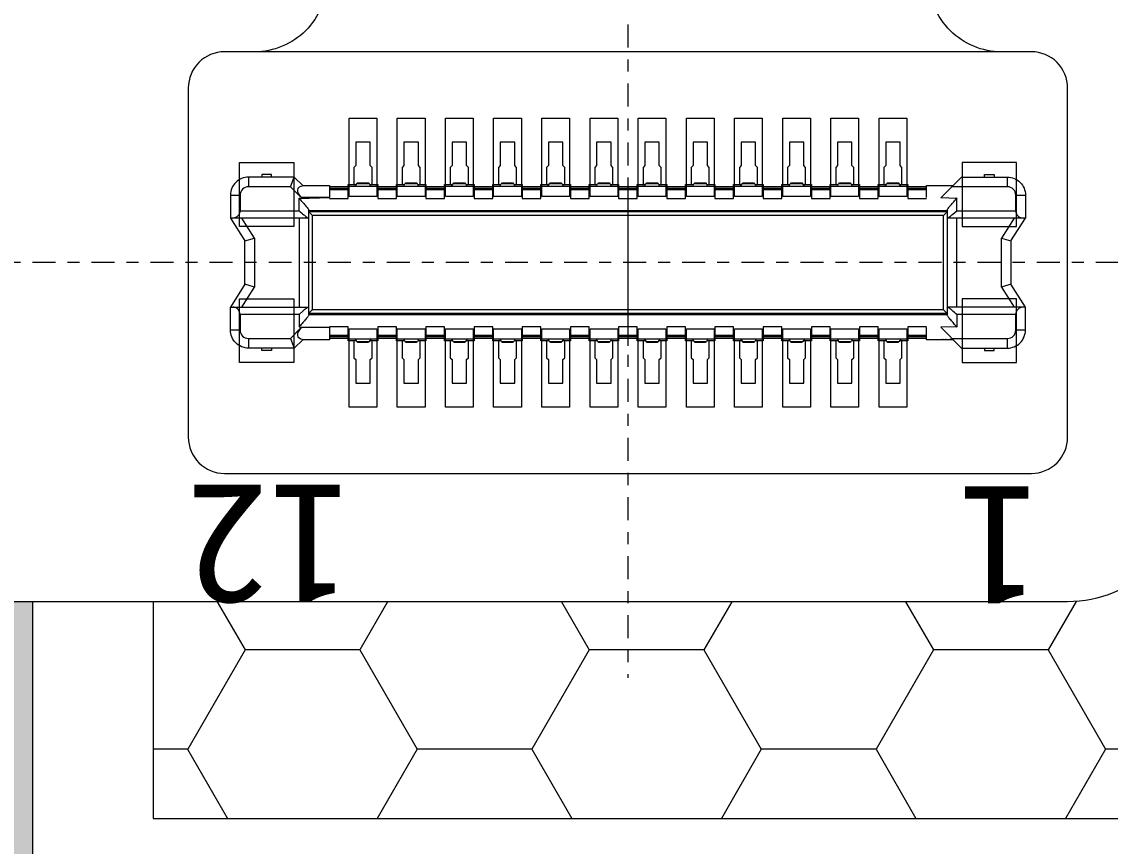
# Model space of a CAD drawing. Header units: millimetres. Extents: x 2674 to 3449, y -296 to 185.
# Drawn here: x 3380.47 to 3389.51, y -153.41 to -146.56 of the extents above; entities that cross this region are included whole.
import ezdxf

# ---------------------------------------------------------------- set-up
doc = ezdxf.new("R2010")
doc.units = ezdxf.units.MM
doc.linetypes.add('CENTER2', pattern=[28.575, 19.05, -3.175, 3.175, -3.175])
doc.layers.get('0').update_dxf_attribs({"lineweight": 5})
doc.layers.get('Defpoints').update_dxf_attribs({"lineweight": 5})
for name, color, linetype, lineweight in [('DIM', 3, 'Continuous', 5), ('EMI', 5, 'Continuous', 5), ('FPC', 50, 'Continuous', 5), ('MFPC', 2, 'Continuous', 5)]:
    doc.layers.add(name, color=color, linetype=linetype, lineweight=lineweight)
doc.styles.add('RD', font='ROMAND.shx', dxfattribs={"width": 0.8})
doc.styles.get("Standard").update_dxf_attribs({"font": 'txt', "bigfont": 'gbcbig.shx'})
doc.styles.add('汉字', font='SimSun.ttf')
doc.dimstyles.new('DIM', dxfattribs={"dimtxt": 0.8, "dimasz": 0.8, "dimexe": 0, "dimexo": 0.5, "dimgap": 0.11, "dimtad": 0, "dimzin": 1, "dimdsep": 46, "dimtxsty": 'RD', "dimcen": 0, "dimclrd": 256, "dimclre": 256, "dimclrt": 256, "dimadec": 0, "dimazin": 0, "dimtm": 1e-09, "dimtfac": 1, "dimtofl": 0, "dimtmove": 0, "dimatfit": 3, "dimfxl": 1, "dimlwe": -1, "dimarcsym": 0})

# ---------------------------------------------------------------- blocks, each defined once
blk = doc.blocks.new('*D269')
at = {"layer": 'Defpoints', "color": 0, "lineweight": 5, "transparency": 16777216}
for p in [(3371.029, -126.5832), (3383.4062, -126.5832), (3378.9805, -148.563)]:
    blk.add_point(p, dxfattribs=at)
at = {"layer": 'DIM', "transparency": 16777216}
for p, q in [((3382.9062, -126.5832), (3371.029, -126.5832)), ((3378.4805, -148.563), (3371.029, -148.563))]:
    blk.add_line(p, q, dxfattribs=at)
at = {"layer": 'DIM', "lineweight": -2, "transparency": 16777216}
for p, q in [((3371.029, -127.3832), (3371.029, -132.8631)), ((3371.029, -147.763), (3371.029, -142.2831))]:
    blk.add_line(p, q, dxfattribs=at)
at = {"layer": 'DIM', "lineweight": 5, "transparency": 16777216}
for points in [[(3370.8957, -127.3832), (3371.1624, -127.3832), (3371.029, -126.5832)], [(3370.8957, -147.763), (3371.1624, -147.763), (3371.029, -148.563)]]:
    blk.add_solid(points, dxfattribs=at)
at = {"layer": 'DIM', "lineweight": 5, "transparency": 16777216, "insert": (3371.029, -137.5731), "char_height": 1.5, "attachment_point": 5, "rotation": 90, "style": 'RD'}
blk.add_mtext('\\A1;21.98±0.5', dxfattribs=at)
blk = doc.blocks.new('R178MQK-041-MFPC-V01-A')
at = {"layer": 'EMI', "lineweight": 5}
h = blk.add_hatch(dxfattribs=at)
h.set_pattern_fill('HONEY', color=5, scale=0.3)
edge = h.paths.add_edge_path()
edge.add_line((2681.9451, -179.3756), (2681.9451, -177.5772))
edge.add_line((2681.9451, -177.5772), (2662.3731, -177.5772))
edge.add_line((2662.3731, -177.5772), (2662.3731, -189.7039))
edge.add_arc((2661.6539, -190.3987), 1, 0, 44.00606, ccw=False)
edge.add_line((2662.6539, -190.3987), (2662.6539, -198.8987))
edge.add_arc((2667.6539, -198.8987), 5, 180, 270)
edge.add_line((2667.6539, -203.8987), (2675.5038, -203.8987))
edge.add_arc((2675.5038, -198.8987), 5, 270, 360)
edge.add_line((2680.5038, -198.8987), (2680.5038, -184.5413))
edge.add_arc((2681.1038, -184.5413), 0.6, 175.87001, 180, ccw=False)
edge.add_line((2680.5053, -184.4981), (2675.5022, -184.4981))
edge.add_arc((2674.9038, -184.5413), 0.6, 0, 4.12999, ccw=False)
edge.add_line((2675.5038, -184.5413), (2675.5038, -195.8987))
edge.add_arc((2672.5038, -195.8987), 3, -90, 0, ccw=False)
edge.add_line((2672.5038, -198.8987), (2670.6539, -198.8987))
edge.add_arc((2670.6539, -195.8987), 3, 180, 270, ccw=False)
edge.add_line((2667.6539, -195.8987), (2667.6539, -190.3987))
edge.add_arc((2668.6539, -190.3987), 1, 90, 180, ccw=False)
edge.add_line((2668.6539, -189.3987), (2672.3539, -189.3987))
edge.add_arc((2672.3539, -188.3987), 1, 270, 360)
edge.add_line((2673.3539, -188.3987), (2673.3539, -180.3756))
edge.add_arc((2674.3539, -180.3756), 1, 90, 180, ccw=False)
edge.add_line((2674.3539, -179.3756), (2681.9451, -179.3756))
at = {"layer": 'MFPC', "lineweight": 5}
h = blk.add_hatch(color=2, dxfattribs=at)
edge = h.paths.add_edge_path()
edge.add_line((2682.9451, -179.3756), (2684.6539, -179.3756))
edge.add_arc((2684.6539, -178.3756), 1, 270, 360)
edge.add_line((2685.6539, -178.3756), (2685.6539, -172.8849))
edge.add_arc((2684.8539, -172.8849), 0.8, 0, 90)
edge.add_line((2684.8539, -172.0849), (2682.9451, -172.0849))
edge.add_line((2682.9451, -172.0849), (2682.9451, -179.3756))
h.paths.add_polyline_path([(2683.1951, -175.149), (2685.1174, -175.149), (2685.1174, -176.2233), (2683.1951, -176.2233)], flags=24)
at = {"color": 2, "linetype": 'Continuous', "lineweight": 5}
for points in [[(2675.9188, -180.9913), (2675.9188, -181.6413), (2675.6888, -181.6413), (2675.6888, -180.9913)], [(2676.3188, -180.9913), (2676.3188, -181.6413), (2676.0888, -181.6413), (2676.0888, -180.9913)], [(2676.7188, -180.9913), (2676.7188, -181.6413), (2676.4888, -181.6413), (2676.4888, -180.9913)], [(2677.1188, -180.9913), (2677.1188, -181.6413), (2676.8888, -181.6413), (2676.8888, -180.9913)], [(2677.5188, -180.9913), (2677.5188, -181.6413), (2677.2888, -181.6413), (2677.2888, -180.9913)], [(2677.9188, -180.9913), (2677.9188, -181.6413), (2677.6888, -181.6413), (2677.6888, -180.9913)], [(2678.3188, -180.9913), (2678.3188, -181.6413), (2678.0888, -181.6413), (2678.0888, -180.9913)], [(2678.7188, -180.9913), (2678.7188, -181.6413), (2678.4888, -181.6413), (2678.4888, -180.9913)], [(2679.1188, -180.9913), (2679.1188, -181.6413), (2678.8888, -181.6413), (2678.8888, -180.9913)], [(2679.5188, -180.9913), (2679.5188, -181.6413), (2679.2888, -181.6413), (2679.2888, -180.9913)], [(2679.9188, -180.9913), (2679.9188, -181.6413), (2679.6888, -181.6413), (2679.6888, -180.9913)], [(2680.3188, -180.9913), (2680.3188, -181.6413), (2680.0888, -181.6413), (2680.0888, -180.9913)], [(2675.6888, -183.3913), (2675.6888, -182.7413), (2675.9188, -182.7413), (2675.9188, -183.3913)], [(2676.0888, -183.3913), (2676.0888, -182.7413), (2676.3188, -182.7413), (2676.3188, -183.3913)], [(2676.4888, -183.3913), (2676.4888, -182.7413), (2676.7188, -182.7413), (2676.7188, -183.3913)], [(2676.8888, -183.3913), (2676.8888, -182.7413), (2677.1188, -182.7413), (2677.1188, -183.3913)], [(2677.2888, -183.3913), (2677.2888, -182.7413), (2677.5188, -182.7413), (2677.5188, -183.3913)], [(2677.6888, -183.3913), (2677.6888, -182.7413), (2677.9188, -182.7413), (2677.9188, -183.3913)], [(2678.0888, -183.3913), (2678.0888, -182.7413), (2678.3188, -182.7413), (2678.3188, -183.3913)], [(2678.4888, -183.3913), (2678.4888, -182.7413), (2678.7188, -182.7413), (2678.7188, -183.3913)], [(2678.8888, -183.3913), (2678.8888, -182.7413), (2679.1188, -182.7413), (2679.1188, -183.3913)], [(2679.2888, -183.3913), (2679.2888, -182.7413), (2679.5188, -182.7413), (2679.5188, -183.3913)], [(2679.6888, -183.3913), (2679.6888, -182.7413), (2679.9188, -182.7413), (2679.9188, -183.3913)], [(2680.0888, -183.3913), (2680.0888, -182.7413), (2680.3188, -182.7413), (2680.3188, -183.3913)]]:
    blk.add_lwpolyline(points, close=True, dxfattribs=at)
at = {"color": 2, "lineweight": 5}
for points in [[(2675.2288, -181.3613), (2674.7788, -181.3613), (2674.7788, -181.8913), (2675.2288, -181.8913)], [(2680.7788, -181.3613), (2681.2288, -181.3613), (2681.2288, -181.8913), (2680.7788, -181.8913)], [(2675.2288, -182.4913), (2674.7788, -182.4913), (2674.7788, -183.0213), (2675.2288, -183.0213)], [(2680.7788, -182.4913), (2681.2288, -182.4913), (2681.2288, -183.0213), (2680.7788, -183.0213)]]:
    blk.add_lwpolyline(points, close=True, dxfattribs=at)
at = {"layer": 'EMI', "color": 5, "lineweight": 5}
blk.add_lwpolyline([(2681.9451, -179.3756), (2681.9451, -177.5772), (2662.3731, -177.5772), (2662.3731, -189.7039, -0.194408), (2662.6539, -190.3987), (2662.6539, -198.8987, 0.414214), (2667.6539, -203.8987), (2675.5038, -203.8987, 0.414214), (2680.5038, -198.8987), (2680.5038, -184.5413, -0.018022), (2680.5053, -184.4981), (2675.5022, -184.4981, -0.018022), (2675.5038, -184.5413), (2675.5038, -195.8987, -0.414214), (2672.5038, -198.8987), (2670.6539, -198.8987, -0.414214), (2667.6539, -195.8987), (2667.6539, -190.3987, -0.414214), (2668.6539, -189.3987), (2672.3539, -189.3987, 0.414214), (2673.3539, -188.3987), (2673.3539, -180.3756, -0.414214), (2674.3539, -179.3756)], format="xyb", close=True, dxfattribs=at)
at = {"layer": 'FPC', "color": 1, "linetype": 'CENTER2', "lineweight": 5, "ltscale": 0.01}
for points in [[(2678.0038, -185.6401), (2678.0038, -178.7426)], [(2671.4765, -182.1913), (2684.5311, -182.1913)]]:
    blk.add_lwpolyline(points, dxfattribs=at)
at = {"layer": 'FPC', "color": 4, "lineweight": 5}
blk.add_lwpolyline([(2681.3538, -180.4413), (2674.6538, -180.4413, 0.414214), (2674.3538, -180.7413), (2674.3538, -183.6413, 0.414214), (2674.6538, -183.9413), (2681.3538, -183.9413, 0.414214), (2681.6538, -183.6413), (2681.6538, -180.7413, 0.414214)], format="xyb", close=True, dxfattribs=at)
at = {"layer": 'FPC', "color": 7, "linetype": 'Continuous', "lineweight": 5}
for points in [[(2675.8788, -181.5426), (2675.8788, -181.4007), (2675.8638, -181.3857), (2675.8638, -181.1913), (2675.7438, -181.1913), (2675.7438, -181.3857), (2675.7288, -181.4007), (2675.7288, -181.5426)], [(2676.2788, -181.5426), (2676.2788, -181.4007), (2676.2638, -181.3857), (2676.2638, -181.1913), (2676.1438, -181.1913), (2676.1438, -181.3857), (2676.1288, -181.4007), (2676.1288, -181.5426)], [(2676.6788, -181.5426), (2676.6788, -181.4007), (2676.6638, -181.3857), (2676.6638, -181.1913), (2676.5438, -181.1913), (2676.5438, -181.3857), (2676.5288, -181.4007), (2676.5288, -181.5426)], [(2677.0788, -181.5426), (2677.0788, -181.4007), (2677.0638, -181.3857), (2677.0638, -181.1913), (2676.9438, -181.1913), (2676.9438, -181.3857), (2676.9288, -181.4007), (2676.9288, -181.5426)], [(2677.4788, -181.5426), (2677.4788, -181.4007), (2677.4638, -181.3857), (2677.4638, -181.1913), (2677.3438, -181.1913), (2677.3438, -181.3857), (2677.3288, -181.4007), (2677.3288, -181.5426)], [(2677.8788, -181.5426), (2677.8788, -181.4007), (2677.8638, -181.3857), (2677.8638, -181.1913), (2677.7438, -181.1913), (2677.7438, -181.3857), (2677.7288, -181.4007), (2677.7288, -181.5426)], [(2678.2788, -181.5426), (2678.2788, -181.4007), (2678.2638, -181.3857), (2678.2638, -181.1913), (2678.1438, -181.1913), (2678.1438, -181.3857), (2678.1288, -181.4007), (2678.1288, -181.5426)], [(2678.6788, -181.5426), (2678.6788, -181.4007), (2678.6638, -181.3857), (2678.6638, -181.1913), (2678.5438, -181.1913), (2678.5438, -181.3857), (2678.5288, -181.4007), (2678.5288, -181.5426)], [(2679.0788, -181.5426), (2679.0788, -181.4007), (2679.0638, -181.3857), (2679.0638, -181.1913), (2678.9438, -181.1913), (2678.9438, -181.3857), (2678.9288, -181.4007), (2678.9288, -181.5426)], [(2679.4788, -181.5426), (2679.4788, -181.4007), (2679.4638, -181.3857), (2679.4638, -181.1913), (2679.3438, -181.1913), (2679.3438, -181.3857), (2679.3288, -181.4007), (2679.3288, -181.5426)], [(2679.8788, -181.5426), (2679.8788, -181.4007), (2679.8638, -181.3857), (2679.8638, -181.1913), (2679.7438, -181.1913), (2679.7438, -181.3857), (2679.7288, -181.4007), (2679.7288, -181.5426)], [(2680.2788, -181.5426), (2680.2788, -181.4007), (2680.2638, -181.3857), (2680.2638, -181.1913), (2680.1438, -181.1913), (2680.1438, -181.3857), (2680.1288, -181.4007), (2680.1288, -181.5426)], [(2675.3038, -181.5513), (2675.5263, -181.5513), (2675.5263, -181.6513)], [(2675.5263, -181.6583), (2675.6813, -181.6583), (2675.6813, -181.5426), (2675.7454, -181.5426)], [(2675.7393, -181.5585), (2675.7393, -181.5592), (2675.7517, -181.5361)], [(2675.8682, -181.5585), (2675.8682, -181.5592), (2675.8566, -181.5377), (2675.8391, -181.5372), (2675.8042, -181.537), (2675.7867, -181.537), (2675.7693, -181.5367), (2675.7518, -181.5362)], [(2675.848, -181.532), (2675.7595, -181.532)], [(2675.8621, -181.5426), (2675.9263, -181.5426), (2675.9263, -181.6583), (2676.0813, -181.6583), (2676.0813, -181.5426), (2676.1454, -181.5426)], [(2676.1393, -181.5585), (2676.1393, -181.5592), (2676.1517, -181.5361)], [(2676.2682, -181.5585), (2676.2682, -181.5592), (2676.2566, -181.5377), (2676.2391, -181.5372), (2676.2042, -181.537), (2676.1867, -181.537), (2676.1693, -181.5367), (2676.1518, -181.5362)], [(2676.248, -181.532), (2676.1595, -181.532)], [(2676.2621, -181.5426), (2676.3263, -181.5426), (2676.3263, -181.6583), (2676.4813, -181.6583), (2676.4813, -181.5426), (2676.5454, -181.5426)], [(2676.5393, -181.5585), (2676.5393, -181.5592), (2676.5517, -181.5361)], [(2676.6682, -181.5585), (2676.6682, -181.5592), (2676.6566, -181.5377), (2676.6391, -181.5372), (2676.6042, -181.537), (2676.5867, -181.537), (2676.5693, -181.5367), (2676.5518, -181.5362)], [(2676.648, -181.532), (2676.5595, -181.532)], [(2676.6621, -181.5426), (2676.7263, -181.5426), (2676.7263, -181.6583), (2676.8813, -181.6583), (2676.8813, -181.5426), (2676.9454, -181.5426)], [(2676.9393, -181.5585), (2676.9393, -181.5592), (2676.9517, -181.5361)], [(2677.0682, -181.5585), (2677.0682, -181.5592), (2677.0566, -181.5377), (2677.0391, -181.5372), (2677.0042, -181.537), (2676.9867, -181.537), (2676.9693, -181.5367), (2676.9518, -181.5362)], [(2677.048, -181.532), (2676.9595, -181.532)], [(2677.0621, -181.5426), (2677.1263, -181.5426), (2677.1263, -181.6583), (2677.2813, -181.6583), (2677.2813, -181.5426), (2677.3454, -181.5426)], [(2677.3393, -181.5585), (2677.3393, -181.5592), (2677.3517, -181.5361)], [(2677.4682, -181.5585), (2677.4682, -181.5592), (2677.4566, -181.5377), (2677.4391, -181.5372), (2677.4042, -181.537), (2677.3867, -181.537), (2677.3693, -181.5367), (2677.3518, -181.5362)], [(2677.448, -181.532), (2677.3595, -181.532)], [(2677.4621, -181.5426), (2677.5263, -181.5426), (2677.5263, -181.6583), (2677.6813, -181.6583), (2677.6813, -181.5426), (2677.7454, -181.5426)], [(2677.7393, -181.5585), (2677.7393, -181.5592), (2677.7517, -181.5361)], [(2677.8682, -181.5585), (2677.8682, -181.5592), (2677.8566, -181.5377), (2677.8391, -181.5372), (2677.8042, -181.537), (2677.7867, -181.537), (2677.7693, -181.5367), (2677.7518, -181.5362)], [(2677.848, -181.532), (2677.7595, -181.532)], [(2677.8621, -181.5426), (2677.9263, -181.5426), (2677.9263, -181.6583), (2678.0813, -181.6583), (2678.0813, -181.5426), (2678.1454, -181.5426)], [(2678.1393, -181.5585), (2678.1393, -181.5592), (2678.1517, -181.5361)], [(2678.2682, -181.5585), (2678.2682, -181.5592), (2678.2566, -181.5377), (2678.2391, -181.5372), (2678.2042, -181.537), (2678.1867, -181.537), (2678.1693, -181.5367), (2678.1518, -181.5362)], [(2678.248, -181.532), (2678.1595, -181.532)], [(2678.2621, -181.5426), (2678.3263, -181.5426), (2678.3263, -181.6583), (2678.4813, -181.6583), (2678.4813, -181.5426), (2678.5454, -181.5426)], [(2678.5393, -181.5585), (2678.5393, -181.5592), (2678.5517, -181.5361)], [(2678.6682, -181.5585), (2678.6682, -181.5592), (2678.6566, -181.5377), (2678.6391, -181.5372), (2678.6042, -181.537), (2678.5867, -181.537), (2678.5693, -181.5367), (2678.5518, -181.5362)], [(2678.648, -181.532), (2678.5595, -181.532)], [(2678.6621, -181.5426), (2678.7263, -181.5426), (2678.7263, -181.6583), (2678.8813, -181.6583), (2678.8813, -181.5426), (2678.9454, -181.5426)], [(2678.9393, -181.5585), (2678.9393, -181.5592), (2678.9517, -181.5361)], [(2679.0682, -181.5585), (2679.0682, -181.5592), (2679.0566, -181.5377), (2679.0391, -181.5372), (2679.0042, -181.537), (2678.9867, -181.537), (2678.9693, -181.5367), (2678.9518, -181.5362)], [(2679.048, -181.532), (2678.9595, -181.532)], [(2679.0621, -181.5426), (2679.1263, -181.5426), (2679.1263, -181.6583), (2679.2813, -181.6583), (2679.2813, -181.5426), (2679.3454, -181.5426)], [(2679.3393, -181.5585), (2679.3393, -181.5592), (2679.3517, -181.5361)], [(2679.4682, -181.5585), (2679.4682, -181.5592), (2679.4566, -181.5377), (2679.4391, -181.5372), (2679.4042, -181.537), (2679.3867, -181.537), (2679.3693, -181.5367), (2679.3518, -181.5362)], [(2679.448, -181.532), (2679.3595, -181.532)], [(2679.4621, -181.5426), (2679.5263, -181.5426), (2679.5263, -181.6583), (2679.6813, -181.6583), (2679.6813, -181.5426), (2679.7454, -181.5426)], [(2679.7393, -181.5585), (2679.7393, -181.5592), (2679.7517, -181.5361)], [(2679.8682, -181.5585), (2679.8682, -181.5592), (2679.8566, -181.5377), (2679.8391, -181.5372), (2679.8042, -181.537), (2679.7867, -181.537), (2679.7693, -181.5367), (2679.7518, -181.5362)], [(2679.848, -181.532), (2679.7595, -181.532)], [(2679.8621, -181.5426), (2679.9263, -181.5426), (2679.9263, -181.6583), (2680.0813, -181.6583), (2680.0813, -181.5426), (2680.1454, -181.5426)], [(2680.1393, -181.5585), (2680.1393, -181.5592), (2680.1517, -181.5361)], [(2680.2682, -181.5585), (2680.2682, -181.5592), (2680.2566, -181.5377), (2680.2391, -181.5372), (2680.2042, -181.537), (2680.1867, -181.537), (2680.1693, -181.5367), (2680.1518, -181.5362)], [(2680.248, -181.532), (2680.1595, -181.532)], [(2680.2621, -181.5426), (2680.3263, -181.5426), (2680.3263, -181.6583), (2680.4813, -181.6583)], [(2680.4813, -181.6513), (2680.4813, -181.5513), (2680.7038, -181.5513)], [(2680.7738, -181.4813), (2680.7017, -181.5533)], [(2674.7038, -181.6313), (2674.7838, -181.6313)], [(2675.3138, -181.5613), (2674.8538, -181.5613)], [(2675.6813, -181.5626), (2675.5263, -181.5626)], [(2675.5263, -181.5736), (2675.6813, -181.5736)], [(2675.5263, -181.5778), (2675.6813, -181.5778)], [(2675.6813, -181.5884), (2675.5263, -181.5884)], [(2675.9263, -181.5585), (2675.6813, -181.5585)], [(2676.0813, -181.5626), (2675.9263, -181.5626)], [(2675.9263, -181.5736), (2676.0813, -181.5736)], [(2675.9263, -181.5778), (2676.0813, -181.5778)], [(2676.0813, -181.5884), (2675.9263, -181.5884)], [(2676.3263, -181.5585), (2676.0813, -181.5585)], [(2676.4813, -181.5626), (2676.3263, -181.5626)], [(2676.3263, -181.5736), (2676.4813, -181.5736)], [(2676.3263, -181.5778), (2676.4813, -181.5778)], [(2676.4813, -181.5884), (2676.3263, -181.5884)], [(2676.7263, -181.5585), (2676.4813, -181.5585)], [(2676.8813, -181.5626), (2676.7263, -181.5626)], [(2676.7263, -181.5736), (2676.8813, -181.5736)], [(2676.7263, -181.5778), (2676.8813, -181.5778)], [(2676.8813, -181.5884), (2676.7263, -181.5884)], [(2677.1263, -181.5585), (2676.8813, -181.5585)], [(2677.2813, -181.5626), (2677.1263, -181.5626)], [(2677.1263, -181.5736), (2677.2813, -181.5736)], [(2677.1263, -181.5778), (2677.2813, -181.5778)], [(2677.2813, -181.5884), (2677.1263, -181.5884)], [(2677.5263, -181.5585), (2677.2813, -181.5585)], [(2677.6813, -181.5626), (2677.5263, -181.5626)], [(2677.5263, -181.5736), (2677.6813, -181.5736)], [(2677.5263, -181.5778), (2677.6813, -181.5778)], [(2677.6813, -181.5884), (2677.5263, -181.5884)], [(2677.9263, -181.5585), (2677.6813, -181.5585)], [(2678.0813, -181.5626), (2677.9263, -181.5626)], [(2677.9263, -181.5736), (2678.0813, -181.5736)], [(2677.9263, -181.5778), (2678.0813, -181.5778)], [(2678.0813, -181.5884), (2677.9263, -181.5884)], [(2678.3263, -181.5585), (2678.0813, -181.5585)], [(2678.3188, -181.6413), (2678.0888, -181.6413)], [(2678.4813, -181.5626), (2678.3263, -181.5626)], [(2678.3263, -181.5736), (2678.4813, -181.5736)], [(2678.3263, -181.5778), (2678.4813, -181.5778)], [(2678.4813, -181.5884), (2678.3263, -181.5884)], [(2678.7263, -181.5585), (2678.4813, -181.5585)], [(2678.8813, -181.5626), (2678.7263, -181.5626)], [(2678.7263, -181.5736), (2678.8813, -181.5736)], [(2678.7263, -181.5778), (2678.8813, -181.5778)], [(2678.8813, -181.5884), (2678.7263, -181.5884)], [(2679.1263, -181.5585), (2678.8813, -181.5585)], [(2679.2813, -181.5626), (2679.1263, -181.5626)], [(2679.1263, -181.5736), (2679.2813, -181.5736)], [(2679.1263, -181.5778), (2679.2813, -181.5778)], [(2679.2813, -181.5884), (2679.1263, -181.5884)], [(2679.5263, -181.5585), (2679.2813, -181.5585)], [(2679.5188, -181.6413), (2679.2888, -181.6413)], [(2679.6813, -181.5626), (2679.5263, -181.5626)], [(2679.5263, -181.5736), (2679.6813, -181.5736)], [(2679.5263, -181.5778), (2679.6813, -181.5778)], [(2679.6813, -181.5884), (2679.5263, -181.5884)], [(2679.9263, -181.5585), (2679.6813, -181.5585)], [(2679.9188, -181.6413), (2679.6888, -181.6413)], [(2680.0813, -181.5626), (2679.9263, -181.5626)], [(2679.9263, -181.5736), (2680.0813, -181.5736)], [(2679.9263, -181.5778), (2680.0813, -181.5778)], [(2680.0813, -181.5884), (2679.9263, -181.5884)], [(2680.3263, -181.5585), (2680.0813, -181.5585)], [(2680.4813, -181.5626), (2680.3263, -181.5626)], [(2680.3263, -181.5736), (2680.4813, -181.5736)], [(2680.3263, -181.5778), (2680.4813, -181.5778)], [(2680.4813, -181.5884), (2680.3263, -181.5884)], [(2681.1538, -181.5613), (2680.8069, -181.5613)], [(2681.2238, -181.6313), (2681.3038, -181.6313)], [(2674.7038, -181.8213), (2674.8238, -182.0113)], [(2674.9038, -181.9882), (2674.7984, -181.8213)], [(2675.2738, -181.8213), (2675.2738, -182.5613)], [(2675.3538, -182.6263), (2675.3538, -181.7563)], [(2675.3538, -181.7583), (2680.6538, -181.7583)], [(2680.6538, -181.7703), (2675.3538, -181.7703)], [(2675.3775, -181.7941), (2675.3838, -181.8003), (2675.3838, -182.5824), (2680.6238, -182.5824), (2680.6287, -182.5873)], [(2675.3838, -181.8003), (2680.6238, -181.8003)], [(2680.6278, -181.7962), (2680.6238, -181.8003), (2680.6238, -182.5824)], [(2680.6538, -181.7563), (2680.6538, -182.6263)], [(2680.7338, -182.5613), (2680.7338, -181.8213)], [(2681.2091, -181.8213), (2681.1038, -181.9882)], [(2681.1838, -182.0113), (2681.1838, -182.3713)], [(2674.8238, -182.3713), (2674.7038, -182.5613)], [(2674.7984, -182.5613), (2674.9038, -182.3945)], [(2681.1038, -182.3945), (2681.2091, -182.5613)], [(2675.3538, -182.6124), (2680.6538, -182.6124)], [(2680.6538, -182.6244), (2675.3538, -182.6244)], [(2675.3785, -182.5877), (2675.3838, -182.5824)], [(2680.6563, -182.5613), (2681.3038, -182.5613)], [(2675.7454, -182.84), (2675.6813, -182.84), (2675.6813, -182.7243), (2675.5263, -182.7243)], [(2676.1454, -182.84), (2676.0813, -182.84), (2676.0813, -182.7243), (2675.9263, -182.7243), (2675.9263, -182.84), (2675.8621, -182.84)], [(2676.5454, -182.84), (2676.4813, -182.84), (2676.4813, -182.7243), (2676.3263, -182.7243), (2676.3263, -182.84), (2676.2621, -182.84)], [(2676.9454, -182.84), (2676.8813, -182.84), (2676.8813, -182.7243), (2676.7263, -182.7243), (2676.7263, -182.84), (2676.6621, -182.84)], [(2677.3454, -182.84), (2677.2813, -182.84), (2677.2813, -182.7243), (2677.1263, -182.7243), (2677.1263, -182.84), (2677.0621, -182.84)], [(2677.7454, -182.84), (2677.6813, -182.84), (2677.6813, -182.7243), (2677.5263, -182.7243), (2677.5263, -182.84), (2677.4621, -182.84)], [(2678.1454, -182.84), (2678.0813, -182.84), (2678.0813, -182.7243), (2677.9263, -182.7243), (2677.9263, -182.84), (2677.8621, -182.84)], [(2678.5454, -182.84), (2678.4813, -182.84), (2678.4813, -182.7243), (2678.3263, -182.7243), (2678.3263, -182.84), (2678.2621, -182.84)], [(2678.9454, -182.84), (2678.8813, -182.84), (2678.8813, -182.7243), (2678.7263, -182.7243), (2678.7263, -182.84), (2678.6621, -182.84)], [(2679.3454, -182.84), (2679.2813, -182.84), (2679.2813, -182.7243), (2679.1263, -182.7243), (2679.1263, -182.84), (2679.0621, -182.84)], [(2679.7454, -182.84), (2679.6813, -182.84), (2679.6813, -182.7243), (2679.5263, -182.7243), (2679.5263, -182.84), (2679.4621, -182.84)], [(2680.1454, -182.84), (2680.0813, -182.84), (2680.0813, -182.7243), (2679.9263, -182.7243), (2679.9263, -182.84), (2679.8621, -182.84)], [(2680.4813, -182.7243), (2680.3263, -182.7243), (2680.3263, -182.84), (2680.2621, -182.84)], [(2674.7838, -182.7513), (2674.7038, -182.7513)], [(2675.5263, -182.7313), (2675.5263, -182.8313), (2675.3038, -182.8313)], [(2675.5263, -182.7942), (2675.6813, -182.7942)], [(2675.6813, -182.8049), (2675.5263, -182.8049)], [(2675.6813, -182.8091), (2675.5263, -182.8091)], [(2675.9263, -182.7942), (2676.0813, -182.7942)], [(2676.0813, -182.8049), (2675.9263, -182.8049)], [(2676.0813, -182.8091), (2675.9263, -182.8091)], [(2676.3263, -182.7942), (2676.4813, -182.7942)], [(2676.4813, -182.8049), (2676.3263, -182.8049)], [(2676.4813, -182.8091), (2676.3263, -182.8091)], [(2676.7263, -182.7942), (2676.8813, -182.7942)], [(2676.8813, -182.8049), (2676.7263, -182.8049)], [(2676.8813, -182.8091), (2676.7263, -182.8091)], [(2677.1263, -182.7942), (2677.2813, -182.7942)], [(2677.2813, -182.8049), (2677.1263, -182.8049)], [(2677.2813, -182.8091), (2677.1263, -182.8091)], [(2677.5263, -182.7942), (2677.6813, -182.7942)], [(2677.6813, -182.8049), (2677.5263, -182.8049)], [(2677.6813, -182.8091), (2677.5263, -182.8091)], [(2677.9263, -182.7942), (2678.0813, -182.7942)], [(2678.0813, -182.8049), (2677.9263, -182.8049)], [(2678.0813, -182.8091), (2677.9263, -182.8091)], [(2678.3263, -182.7942), (2678.4813, -182.7942)], [(2678.4813, -182.8049), (2678.3263, -182.8049)], [(2678.4813, -182.8091), (2678.3263, -182.8091)], [(2678.7263, -182.7942), (2678.8813, -182.7942)], [(2678.8813, -182.8049), (2678.7263, -182.8049)], [(2678.8813, -182.8091), (2678.7263, -182.8091)], [(2679.1263, -182.7942), (2679.2813, -182.7942)], [(2679.2813, -182.8049), (2679.1263, -182.8049)], [(2679.2813, -182.8091), (2679.1263, -182.8091)], [(2679.5263, -182.7942), (2679.6813, -182.7942)], [(2679.6813, -182.8049), (2679.5263, -182.8049)], [(2679.6813, -182.8091), (2679.5263, -182.8091)], [(2679.9263, -182.7942), (2680.0813, -182.7942)], [(2680.0813, -182.8049), (2679.9263, -182.8049)], [(2680.0813, -182.8091), (2679.9263, -182.8091)], [(2680.3263, -182.7942), (2680.4813, -182.7942)], [(2680.4813, -182.8049), (2680.3263, -182.8049)], [(2680.4813, -182.8091), (2680.3263, -182.8091)], [(2680.7038, -182.8313), (2680.4813, -182.8313), (2680.4813, -182.7313)], [(2681.3038, -182.7513), (2681.2238, -182.7513)], [(2674.8538, -182.8213), (2675.3138, -182.8213)], [(2675.5263, -182.8201), (2675.6813, -182.8201)], [(2675.6813, -182.8242), (2675.9263, -182.8242)], [(2675.7288, -182.84), (2675.7288, -182.982), (2675.7438, -182.997), (2675.7438, -183.1913), (2675.8638, -183.1913), (2675.8638, -182.9969), (2675.8788, -182.982), (2675.8788, -182.84)], [(2675.7393, -182.8242), (2675.7393, -182.8235), (2675.7509, -182.8449), (2675.7684, -182.8454), (2675.8033, -182.8457), (2675.8208, -182.8457), (2675.8382, -182.846), (2675.8557, -182.8464)], [(2675.7595, -182.8506), (2675.848, -182.8506)], [(2675.8682, -182.8242), (2675.8682, -182.8235), (2675.8558, -182.8465)], [(2675.9263, -182.8201), (2676.0813, -182.8201)], [(2676.0813, -182.8242), (2676.3263, -182.8242)], [(2676.1288, -182.84), (2676.1288, -182.982), (2676.1438, -182.997), (2676.1438, -183.1913), (2676.2638, -183.1913), (2676.2638, -182.9969), (2676.2788, -182.982), (2676.2788, -182.84)], [(2676.1393, -182.8242), (2676.1393, -182.8235), (2676.1509, -182.8449), (2676.1684, -182.8454), (2676.2033, -182.8457), (2676.2208, -182.8457), (2676.2382, -182.846), (2676.2557, -182.8464)], [(2676.1595, -182.8506), (2676.248, -182.8506)], [(2676.2682, -182.8242), (2676.2682, -182.8235), (2676.2558, -182.8465)], [(2676.3263, -182.8201), (2676.4813, -182.8201)], [(2676.4813, -182.8242), (2676.7263, -182.8242)], [(2676.5288, -182.84), (2676.5288, -182.982), (2676.5438, -182.997), (2676.5438, -183.1913), (2676.6638, -183.1913), (2676.6638, -182.9969), (2676.6788, -182.982), (2676.6788, -182.84)], [(2676.5393, -182.8242), (2676.5393, -182.8235), (2676.5509, -182.8449), (2676.5684, -182.8454), (2676.6033, -182.8457), (2676.6208, -182.8457), (2676.6382, -182.846), (2676.6557, -182.8464)], [(2676.5595, -182.8506), (2676.648, -182.8506)], [(2676.6682, -182.8242), (2676.6682, -182.8235), (2676.6558, -182.8465)], [(2676.7263, -182.8201), (2676.8813, -182.8201)], [(2676.8813, -182.8242), (2677.1263, -182.8242)], [(2676.9288, -182.84), (2676.9288, -182.982), (2676.9438, -182.997), (2676.9438, -183.1913), (2677.0638, -183.1913), (2677.0638, -182.9969), (2677.0788, -182.982), (2677.0788, -182.84)], [(2676.9393, -182.8242), (2676.9393, -182.8235), (2676.9509, -182.8449), (2676.9684, -182.8454), (2677.0033, -182.8457), (2677.0208, -182.8457), (2677.0382, -182.846), (2677.0557, -182.8464)], [(2676.9595, -182.8506), (2677.048, -182.8506)], [(2677.0682, -182.8242), (2677.0682, -182.8235), (2677.0558, -182.8465)], [(2677.1263, -182.8201), (2677.2813, -182.8201)], [(2677.2813, -182.8242), (2677.5263, -182.8242)], [(2677.3288, -182.84), (2677.3288, -182.982), (2677.3438, -182.997), (2677.3438, -183.1913), (2677.4638, -183.1913), (2677.4638, -182.9969), (2677.4788, -182.982), (2677.4788, -182.84)], [(2677.3393, -182.8242), (2677.3393, -182.8235), (2677.3509, -182.8449), (2677.3684, -182.8454), (2677.4033, -182.8457), (2677.4208, -182.8457), (2677.4382, -182.846), (2677.4557, -182.8464)], [(2677.3595, -182.8506), (2677.448, -182.8506)], [(2677.4682, -182.8242), (2677.4682, -182.8235), (2677.4558, -182.8465)], [(2677.5263, -182.8201), (2677.6813, -182.8201)], [(2677.6813, -182.8242), (2677.9263, -182.8242)], [(2677.7288, -182.84), (2677.7288, -182.982), (2677.7438, -182.997), (2677.7438, -183.1913), (2677.8638, -183.1913), (2677.8638, -182.9969), (2677.8788, -182.982), (2677.8788, -182.84)], [(2677.7393, -182.8242), (2677.7393, -182.8235), (2677.7509, -182.8449), (2677.7684, -182.8454), (2677.8033, -182.8457), (2677.8208, -182.8457), (2677.8382, -182.846), (2677.8557, -182.8464)], [(2677.7595, -182.8506), (2677.848, -182.8506)], [(2677.8682, -182.8242), (2677.8682, -182.8235), (2677.8558, -182.8465)], [(2677.9263, -182.8201), (2678.0813, -182.8201)], [(2678.0813, -182.8242), (2678.3263, -182.8242)], [(2678.1288, -182.84), (2678.1288, -182.982), (2678.1438, -182.997), (2678.1438, -183.1913), (2678.2638, -183.1913), (2678.2638, -182.9969), (2678.2788, -182.982), (2678.2788, -182.84)], [(2678.1393, -182.8242), (2678.1393, -182.8235), (2678.1509, -182.8449), (2678.1684, -182.8454), (2678.2033, -182.8457), (2678.2208, -182.8457), (2678.2382, -182.846), (2678.2557, -182.8464)], [(2678.1595, -182.8506), (2678.248, -182.8506)], [(2678.2682, -182.8242), (2678.2682, -182.8235), (2678.2558, -182.8465)], [(2678.3263, -182.8201), (2678.4813, -182.8201)], [(2678.4813, -182.8242), (2678.7263, -182.8242)], [(2678.5288, -182.84), (2678.5288, -182.982), (2678.5438, -182.997), (2678.5438, -183.1913), (2678.6638, -183.1913), (2678.6638, -182.9969), (2678.6788, -182.982), (2678.6788, -182.84)], [(2678.5393, -182.8242), (2678.5393, -182.8235), (2678.5509, -182.8449), (2678.5684, -182.8454), (2678.6033, -182.8457), (2678.6208, -182.8457), (2678.6382, -182.846), (2678.6557, -182.8464)], [(2678.5595, -182.8506), (2678.648, -182.8506)], [(2678.6682, -182.8242), (2678.6682, -182.8235), (2678.6558, -182.8465)], [(2678.7263, -182.8201), (2678.8813, -182.8201)], [(2678.8813, -182.8242), (2679.1263, -182.8242)], [(2678.9288, -182.84), (2678.9288, -182.982), (2678.9438, -182.997), (2678.9438, -183.1913), (2679.0638, -183.1913), (2679.0638, -182.9969), (2679.0788, -182.982), (2679.0788, -182.84)], [(2678.9393, -182.8242), (2678.9393, -182.8235), (2678.9509, -182.8449), (2678.9684, -182.8454), (2679.0033, -182.8457), (2679.0208, -182.8457), (2679.0382, -182.846), (2679.0557, -182.8464)], [(2678.9595, -182.8506), (2679.048, -182.8506)], [(2679.0682, -182.8242), (2679.0682, -182.8235), (2679.0558, -182.8465)], [(2679.1263, -182.8201), (2679.2813, -182.8201)], [(2679.2813, -182.8242), (2679.5263, -182.8242)], [(2679.3288, -182.84), (2679.3288, -182.982), (2679.3438, -182.997), (2679.3438, -183.1913), (2679.4638, -183.1913), (2679.4638, -182.9969), (2679.4788, -182.982), (2679.4788, -182.84)], [(2679.3393, -182.8242), (2679.3393, -182.8235), (2679.3509, -182.8449), (2679.3684, -182.8454), (2679.4033, -182.8457), (2679.4208, -182.8457), (2679.4382, -182.846), (2679.4557, -182.8464)], [(2679.3595, -182.8506), (2679.448, -182.8506)], [(2679.4682, -182.8242), (2679.4682, -182.8235), (2679.4558, -182.8465)], [(2679.5263, -182.8201), (2679.6813, -182.8201)], [(2679.6813, -182.8242), (2679.9263, -182.8242)], [(2679.7288, -182.84), (2679.7288, -182.982), (2679.7438, -182.997), (2679.7438, -183.1913), (2679.8638, -183.1913), (2679.8638, -182.9969), (2679.8788, -182.982), (2679.8788, -182.84)], [(2679.7393, -182.8242), (2679.7393, -182.8235), (2679.7509, -182.8449), (2679.7684, -182.8454), (2679.8033, -182.8457), (2679.8208, -182.8457), (2679.8382, -182.846), (2679.8557, -182.8464)], [(2679.7595, -182.8506), (2679.848, -182.8506)], [(2679.8682, -182.8242), (2679.8682, -182.8235), (2679.8558, -182.8465)], [(2679.9263, -182.8201), (2680.0813, -182.8201)], [(2680.0813, -182.8242), (2680.3263, -182.8242)], [(2680.1288, -182.84), (2680.1288, -182.982), (2680.1438, -182.997), (2680.1438, -183.1913), (2680.2638, -183.1913), (2680.2638, -182.9969), (2680.2788, -182.982), (2680.2788, -182.84)], [(2680.1393, -182.8242), (2680.1393, -182.8235), (2680.1509, -182.8449), (2680.1684, -182.8454), (2680.2033, -182.8457), (2680.2208, -182.8457), (2680.2382, -182.846), (2680.2557, -182.8464)], [(2680.1595, -182.8506), (2680.248, -182.8506)], [(2680.2682, -182.8242), (2680.2682, -182.8235), (2680.2558, -182.8465)], [(2680.3263, -182.8201), (2680.4813, -182.8201)], [(2680.7017, -182.8293), (2680.7738, -182.9013)], [(2680.8069, -182.8213), (2681.1538, -182.8213)]]:
    blk.add_lwpolyline(points, dxfattribs=at)
at = {"layer": 'FPC', "lineweight": 5}
for points in [[(2675.0438, -181.4813), (2675.0438, -181.4613), (2674.9638, -181.4613), (2674.9638, -181.4813)], [(2680.9638, -181.4813), (2680.9638, -181.4613), (2681.0438, -181.4613), (2681.0438, -181.4813)], [(2675.0438, -182.9013), (2675.0438, -182.9213), (2674.9638, -182.9213), (2674.9638, -182.9013)], [(2680.9638, -182.9013), (2680.9638, -182.9213), (2681.0438, -182.9213), (2681.0438, -182.9013)]]:
    blk.add_lwpolyline(points, dxfattribs=at)
at = {"layer": 'FPC', "color": 7, "linetype": 'Continuous', "lineweight": 5}
for points in [[(2674.8538, -181.4813, 0.414214), (2674.7038, -181.6313), (2674.7038, -181.8213), (2675.3512, -181.8213)], [(2680.7005, -181.7899), (2680.7338, -181.7613), (2680.7338, -181.6583), (2680.4813, -181.6513), (2680.7169, -181.6513), (2680.8069, -181.5613), (2680.7738, -181.4813), (2681.1538, -181.4813, -0.414214), (2681.3038, -181.6313), (2681.3038, -181.8213), (2680.6538, -181.8213)], [(2680.7338, -181.7613), (2681.2238, -181.7613), (2681.2238, -181.6313, 0.414214), (2681.1538, -181.5613), (2681.1538, -181.4813)], [(2681.1538, -182.9013, 0.414214), (2681.3038, -182.7513), (2681.3038, -182.5613), (2681.1838, -182.3713), (2681.1038, -182.3945), (2681.1038, -181.9882), (2681.1838, -182.0113), (2681.3038, -181.8213)], [(2675.307, -182.5928), (2675.2738, -182.6213), (2675.2738, -182.7243), (2675.4072, -182.7279), (2675.2338, -182.9013), (2674.8538, -182.9013, -0.414214), (2674.7038, -182.7513), (2674.7038, -182.5613), (2675.3538, -182.5613)], [(2675.2738, -182.6213), (2674.7838, -182.6213), (2674.7838, -182.7513, 0.414214), (2674.8538, -182.8213), (2674.8538, -182.9013)]]:
    blk.add_lwpolyline(points, format="xyb", dxfattribs=at)
for points in [[(2675.4072, -181.6547), (2675.2338, -181.4813), (2674.8538, -181.4813), (2674.8538, -181.5613, 0.414214), (2674.7838, -181.6313), (2674.7838, -181.7613), (2675.2738, -181.7613), (2675.2738, -181.6583)], [(2680.4813, -182.7313), (2680.7169, -182.7313), (2680.8069, -182.8213), (2680.7738, -182.9013), (2681.1538, -182.9013), (2681.1538, -182.8213, 0.414214), (2681.2238, -182.7513), (2681.2238, -182.6213), (2680.7338, -182.6213), (2680.7338, -182.7243)]]:
    blk.add_lwpolyline(points, format="xyb", close=True, dxfattribs=at)
at = {"layer": 'FPC', "color": 1, "linetype": 'CENTER2', "lineweight": 5}
blk.add_lwpolyline([(2678.0038, -182.8811), (2678.0038, -181.5016)], dxfattribs=at)
at = {"layer": 'FPC', "linetype": 'Continuous', "lineweight": 5}
for points in [[(2675.9188, -181.6413), (2675.6888, -181.6413)], [(2676.3188, -181.6413), (2676.0888, -181.6413)], [(2676.7188, -181.6413), (2676.4888, -181.6413)], [(2677.1188, -181.6413), (2676.8888, -181.6413)], [(2677.5188, -181.6413), (2677.2888, -181.6413)], [(2677.9188, -181.6413), (2677.6888, -181.6413)], [(2678.7188, -181.6413), (2678.4888, -181.6413)], [(2679.1188, -181.6413), (2678.8888, -181.6413)], [(2680.3188, -181.6413), (2680.0888, -181.6413)], [(2675.6888, -182.7413), (2675.9188, -182.7413)], [(2676.0888, -182.7413), (2676.3188, -182.7413)], [(2676.4888, -182.7413), (2676.7188, -182.7413)], [(2676.8888, -182.7413), (2677.1188, -182.7413)], [(2677.2888, -182.7413), (2677.5188, -182.7413)], [(2677.6888, -182.7413), (2677.9188, -182.7413)], [(2678.0888, -182.7413), (2678.3188, -182.7413)], [(2678.4888, -182.7413), (2678.7188, -182.7413)], [(2678.8888, -182.7413), (2679.1188, -182.7413)], [(2679.2888, -182.7413), (2679.5188, -182.7413)], [(2679.6888, -182.7413), (2679.9188, -182.7413)], [(2680.0888, -182.7413), (2680.3188, -182.7413)]]:
    blk.add_lwpolyline(points, dxfattribs=at)
at = {"layer": 'FPC', "color": 7, "linetype": 'Continuous', "lineweight": 5}
blk.add_lwpolyline([(2674.8238, -182.3713), (2674.8238, -182.0113), (2674.9038, -181.9882), (2674.9038, -182.3945)], close=True, dxfattribs=at)
for centre, major_axis, ratio, start_param, end_param in [((2680.5755, -181.6513), (0.1707, 0.0707), 0.414214, -0.785398, 0.58404), ((2674.7238, -181.7613), (0, 0.06), 1, -3.141593, -1.864664), ((2674.7238, -181.7613), (0.06, 0), 1, -0.293868, 0), ((2681.2838, -182.6213), (0.06, 0), 1, 2.847725, 3.141593), ((2681.2838, -182.6213), (0, 0.06), 1, 0, 1.276928), ((2680.5755, -182.7313), (0.1707, -0.0707), 0.414214, -0.58404, 0.785398)]:
    blk.add_ellipse(centre, major_axis=major_axis, ratio=ratio, start_param=start_param, end_param=end_param, dxfattribs=at)
for points, knots in [([(2675.7595, -181.532), (2675.7574, -181.5322), (2675.7544, -181.5334), (2675.7523, -181.5356), (2675.7518, -181.5362)], [0, 0, 0, 0, 0.726651, 1, 1, 1, 1]), ([(2675.8567, -181.5378), (2675.8562, -181.5369), (2675.8542, -181.534), (2675.8506, -181.5322), (2675.848, -181.532)], [0, 0, 0, 0, 0.281988, 1, 1, 1, 1]), ([(2676.1595, -181.532), (2676.1574, -181.5322), (2676.1544, -181.5334), (2676.1523, -181.5356), (2676.1518, -181.5362)], [0, 0, 0, 0, 0.726651, 1, 1, 1, 1]), ([(2676.2567, -181.5378), (2676.2562, -181.5369), (2676.2542, -181.534), (2676.2506, -181.5322), (2676.248, -181.532)], [0, 0, 0, 0, 0.281988, 1, 1, 1, 1]), ([(2676.5595, -181.532), (2676.5574, -181.5322), (2676.5544, -181.5334), (2676.5523, -181.5356), (2676.5518, -181.5362)], [0, 0, 0, 0, 0.726651, 1, 1, 1, 1]), ([(2676.6567, -181.5378), (2676.6562, -181.5369), (2676.6542, -181.534), (2676.6506, -181.5322), (2676.648, -181.532)], [0, 0, 0, 0, 0.281988, 1, 1, 1, 1]), ([(2676.9595, -181.532), (2676.9574, -181.5322), (2676.9544, -181.5334), (2676.9523, -181.5356), (2676.9518, -181.5362)], [0, 0, 0, 0, 0.726651, 1, 1, 1, 1]), ([(2677.0567, -181.5378), (2677.0562, -181.5369), (2677.0542, -181.534), (2677.0506, -181.5322), (2677.048, -181.532)], [0, 0, 0, 0, 0.281988, 1, 1, 1, 1]), ([(2677.3595, -181.532), (2677.3574, -181.5322), (2677.3544, -181.5334), (2677.3523, -181.5356), (2677.3518, -181.5362)], [0, 0, 0, 0, 0.726651, 1, 1, 1, 1]), ([(2677.4567, -181.5378), (2677.4562, -181.5369), (2677.4542, -181.534), (2677.4506, -181.5322), (2677.448, -181.532)], [0, 0, 0, 0, 0.281988, 1, 1, 1, 1]), ([(2677.7595, -181.532), (2677.7574, -181.5322), (2677.7544, -181.5334), (2677.7523, -181.5356), (2677.7518, -181.5362)], [0, 0, 0, 0, 0.726651, 1, 1, 1, 1]), ([(2677.8567, -181.5378), (2677.8562, -181.5369), (2677.8542, -181.534), (2677.8506, -181.5322), (2677.848, -181.532)], [0, 0, 0, 0, 0.281988, 1, 1, 1, 1]), ([(2678.1595, -181.532), (2678.1574, -181.5322), (2678.1544, -181.5334), (2678.1523, -181.5356), (2678.1518, -181.5362)], [0, 0, 0, 0, 0.726651, 1, 1, 1, 1]), ([(2678.2567, -181.5378), (2678.2562, -181.5369), (2678.2542, -181.534), (2678.2506, -181.5322), (2678.248, -181.532)], [0, 0, 0, 0, 0.281988, 1, 1, 1, 1]), ([(2678.5595, -181.532), (2678.5574, -181.5322), (2678.5544, -181.5334), (2678.5523, -181.5356), (2678.5518, -181.5362)], [0, 0, 0, 0, 0.726651, 1, 1, 1, 1]), ([(2678.6567, -181.5378), (2678.6562, -181.5369), (2678.6542, -181.534), (2678.6506, -181.5322), (2678.648, -181.532)], [0, 0, 0, 0, 0.281988, 1, 1, 1, 1]), ([(2678.9595, -181.532), (2678.9574, -181.5322), (2678.9544, -181.5334), (2678.9523, -181.5356), (2678.9518, -181.5362)], [0, 0, 0, 0, 0.726651, 1, 1, 1, 1]), ([(2679.0567, -181.5378), (2679.0562, -181.5369), (2679.0542, -181.534), (2679.0506, -181.5322), (2679.048, -181.532)], [0, 0, 0, 0, 0.281988, 1, 1, 1, 1]), ([(2679.3595, -181.532), (2679.3574, -181.5322), (2679.3544, -181.5334), (2679.3523, -181.5356), (2679.3518, -181.5362)], [0, 0, 0, 0, 0.726651, 1, 1, 1, 1]), ([(2679.4567, -181.5378), (2679.4562, -181.5369), (2679.4542, -181.534), (2679.4506, -181.5322), (2679.448, -181.532)], [0, 0, 0, 0, 0.281988, 1, 1, 1, 1]), ([(2679.7595, -181.532), (2679.7574, -181.5322), (2679.7544, -181.5334), (2679.7523, -181.5356), (2679.7518, -181.5362)], [0, 0, 0, 0, 0.726651, 1, 1, 1, 1]), ([(2679.8567, -181.5378), (2679.8562, -181.5369), (2679.8542, -181.534), (2679.8506, -181.5322), (2679.848, -181.532)], [0, 0, 0, 0, 0.281988, 1, 1, 1, 1]), ([(2680.1595, -181.532), (2680.1574, -181.5322), (2680.1544, -181.5334), (2680.1523, -181.5356), (2680.1518, -181.5362)], [0, 0, 0, 0, 0.726651, 1, 1, 1, 1]), ([(2680.2567, -181.5378), (2680.2562, -181.5369), (2680.2542, -181.534), (2680.2506, -181.5322), (2680.248, -181.532)], [0, 0, 0, 0, 0.281988, 1, 1, 1, 1]), ([(2675.2707, -181.6548), (2675.28, -181.6652), (2675.2937, -181.6805), (2675.3115, -181.7008), (2675.3241, -181.7152), (2675.3352, -181.7284), (2675.3445, -181.74), (2675.3505, -181.749), (2675.3538, -181.7545), (2675.3538, -181.7567)], [0, 0, 0, 0, 0.31538, 0.468662, 0.614979, 0.7487, 0.863569, 0.950953, 1, 1, 1, 1]), ([(2680.6538, -181.7567), (2680.6538, -181.7545), (2680.6571, -181.749), (2680.663, -181.74), (2680.6723, -181.7284), (2680.6834, -181.7152), (2680.696, -181.7008), (2680.7138, -181.6805), (2680.7275, -181.6652), (2680.7368, -181.6548)], [0, 0, 0, 0, 0.049046, 0.136429, 0.251297, 0.38502, 0.531337, 0.684619, 1, 1, 1, 1]), ([(2675.2738, -181.7613), (2675.2866, -181.7724), (2675.3051, -181.7886), (2675.3286, -181.8077), (2675.3394, -181.8158), (2675.3444, -181.8187)], [0, 0, 0, 0, 0.55923, 0.806826, 1, 1, 1, 1]), ([(2675.3444, -181.8187), (2675.3451, -181.8191), (2675.3472, -181.8202), (2675.3496, -181.8213), (2675.3512, -181.8213)], [0, 0, 0, 0, 0.319809, 1, 1, 1, 1]), ([(2675.3539, -181.7703), (2675.3547, -181.7711), (2675.3624, -181.7793), (2675.3704, -181.787), (2675.3775, -181.7941)], [0, 0, 0, 0, 0.103827, 1, 1, 1, 1]), ([(2680.6538, -181.7704), (2680.6528, -181.7714), (2680.6439, -181.7797), (2680.6355, -181.7885), (2680.6278, -181.7962)], [0, 0, 0, 0, 0.106413, 1, 1, 1, 1]), ([(2680.6563, -181.8213), (2680.6589, -181.8213), (2680.6651, -181.8175), (2680.675, -181.8108), (2680.6873, -181.801), (2680.6959, -181.7938), (2680.7005, -181.7899)], [0, 0, 0, 0, 0.141578, 0.377094, 0.670418, 1, 1, 1, 1]), ([(2681.2238, -181.7613), (2681.2238, -181.7782), (2681.2384, -181.8105), (2681.2701, -181.8213), (2681.2838, -181.8213)], [0, 0, 0, 0, 0.552762, 1, 1, 1, 1]), ([(2674.7838, -182.6213), (2674.7838, -182.6044), (2674.7691, -182.5721), (2674.7375, -182.5613), (2674.7238, -182.5613)], [0, 0, 0, 0, 0.552762, 1, 1, 1, 1]), ([(2675.3538, -182.626), (2675.3538, -182.6281), (2675.3505, -182.6336), (2675.3445, -182.6426), (2675.3352, -182.6543), (2675.3241, -182.6675), (2675.3115, -182.6818), (2675.2937, -182.7021), (2675.28, -182.7175), (2675.2707, -182.7278)], [0, 0, 0, 0, 0.049046, 0.136429, 0.251297, 0.38502, 0.531337, 0.684619, 1, 1, 1, 1]), ([(2675.3512, -182.5613), (2675.3486, -182.5613), (2675.3424, -182.5651), (2675.3325, -182.5718), (2675.3203, -182.5817), (2675.3116, -182.5889), (2675.307, -182.5928)], [0, 0, 0, 0, 0.141578, 0.377094, 0.670418, 1, 1, 1, 1]), ([(2675.3538, -182.6122), (2675.3546, -182.6113), (2675.3631, -182.6034), (2675.3711, -182.595), (2675.3785, -182.5877)], [0, 0, 0, 0, 0.104912, 1, 1, 1, 1]), ([(2680.6536, -182.6124), (2680.6527, -182.6115), (2680.6447, -182.6029), (2680.6362, -182.5947), (2680.6287, -182.5873)], [0, 0, 0, 0, 0.105367, 1, 1, 1, 1]), ([(2680.7368, -182.7278), (2680.7275, -182.7175), (2680.7138, -182.7021), (2680.696, -182.6818), (2680.6834, -182.6675), (2680.6723, -182.6543), (2680.663, -182.6426), (2680.6571, -182.6336), (2680.6538, -182.6281), (2680.6538, -182.626)], [0, 0, 0, 0, 0.31538, 0.468662, 0.614979, 0.7487, 0.863569, 0.950953, 1, 1, 1, 1]), ([(2680.6631, -182.5639), (2680.6624, -182.5636), (2680.6603, -182.5624), (2680.658, -182.5613), (2680.6563, -182.5613)], [0, 0, 0, 0, 0.319809, 1, 1, 1, 1]), ([(2680.7338, -182.6213), (2680.7209, -182.6102), (2680.7024, -182.5941), (2680.6789, -182.5749), (2680.6682, -182.5669), (2680.6631, -182.5639)], [0, 0, 0, 0, 0.55923, 0.806826, 1, 1, 1, 1]), ([(2675.7508, -182.8448), (2675.7513, -182.8457), (2675.7534, -182.8487), (2675.757, -182.8505), (2675.7595, -182.8506)], [0, 0, 0, 0, 0.281988, 1, 1, 1, 1]), ([(2675.848, -182.8506), (2675.8501, -182.8505), (2675.8531, -182.8492), (2675.8552, -182.8471), (2675.8557, -182.8464)], [0, 0, 0, 0, 0.726651, 1, 1, 1, 1]), ([(2676.1508, -182.8448), (2676.1513, -182.8457), (2676.1534, -182.8487), (2676.157, -182.8505), (2676.1595, -182.8506)], [0, 0, 0, 0, 0.281988, 1, 1, 1, 1]), ([(2676.248, -182.8506), (2676.2501, -182.8505), (2676.2531, -182.8492), (2676.2552, -182.8471), (2676.2557, -182.8464)], [0, 0, 0, 0, 0.726651, 1, 1, 1, 1]), ([(2676.5508, -182.8448), (2676.5513, -182.8457), (2676.5534, -182.8487), (2676.557, -182.8505), (2676.5595, -182.8506)], [0, 0, 0, 0, 0.281988, 1, 1, 1, 1]), ([(2676.648, -182.8506), (2676.6501, -182.8505), (2676.6531, -182.8492), (2676.6552, -182.8471), (2676.6557, -182.8464)], [0, 0, 0, 0, 0.726651, 1, 1, 1, 1]), ([(2676.9508, -182.8448), (2676.9513, -182.8457), (2676.9534, -182.8487), (2676.957, -182.8505), (2676.9595, -182.8506)], [0, 0, 0, 0, 0.281988, 1, 1, 1, 1]), ([(2677.048, -182.8506), (2677.0501, -182.8505), (2677.0531, -182.8492), (2677.0552, -182.8471), (2677.0557, -182.8464)], [0, 0, 0, 0, 0.726651, 1, 1, 1, 1]), ([(2677.3508, -182.8448), (2677.3513, -182.8457), (2677.3534, -182.8487), (2677.357, -182.8505), (2677.3595, -182.8506)], [0, 0, 0, 0, 0.281988, 1, 1, 1, 1]), ([(2677.448, -182.8506), (2677.4501, -182.8505), (2677.4531, -182.8492), (2677.4552, -182.8471), (2677.4557, -182.8464)], [0, 0, 0, 0, 0.726651, 1, 1, 1, 1]), ([(2677.7508, -182.8448), (2677.7513, -182.8457), (2677.7534, -182.8487), (2677.757, -182.8505), (2677.7595, -182.8506)], [0, 0, 0, 0, 0.281988, 1, 1, 1, 1]), ([(2677.848, -182.8506), (2677.8501, -182.8505), (2677.8531, -182.8492), (2677.8552, -182.8471), (2677.8557, -182.8464)], [0, 0, 0, 0, 0.726651, 1, 1, 1, 1]), ([(2678.1508, -182.8448), (2678.1513, -182.8457), (2678.1534, -182.8487), (2678.157, -182.8505), (2678.1595, -182.8506)], [0, 0, 0, 0, 0.281988, 1, 1, 1, 1]), ([(2678.248, -182.8506), (2678.2501, -182.8505), (2678.2531, -182.8492), (2678.2552, -182.8471), (2678.2557, -182.8464)], [0, 0, 0, 0, 0.726651, 1, 1, 1, 1]), ([(2678.5508, -182.8448), (2678.5513, -182.8457), (2678.5534, -182.8487), (2678.557, -182.8505), (2678.5595, -182.8506)], [0, 0, 0, 0, 0.281988, 1, 1, 1, 1]), ([(2678.648, -182.8506), (2678.6501, -182.8505), (2678.6531, -182.8492), (2678.6552, -182.8471), (2678.6557, -182.8464)], [0, 0, 0, 0, 0.726651, 1, 1, 1, 1]), ([(2678.9508, -182.8448), (2678.9513, -182.8457), (2678.9534, -182.8487), (2678.957, -182.8505), (2678.9595, -182.8506)], [0, 0, 0, 0, 0.281988, 1, 1, 1, 1]), ([(2679.048, -182.8506), (2679.0501, -182.8505), (2679.0531, -182.8492), (2679.0552, -182.8471), (2679.0557, -182.8464)], [0, 0, 0, 0, 0.726651, 1, 1, 1, 1]), ([(2679.3508, -182.8448), (2679.3513, -182.8457), (2679.3534, -182.8487), (2679.357, -182.8505), (2679.3595, -182.8506)], [0, 0, 0, 0, 0.281988, 1, 1, 1, 1]), ([(2679.448, -182.8506), (2679.4501, -182.8505), (2679.4531, -182.8492), (2679.4552, -182.8471), (2679.4557, -182.8464)], [0, 0, 0, 0, 0.726651, 1, 1, 1, 1]), ([(2679.7508, -182.8448), (2679.7513, -182.8457), (2679.7534, -182.8487), (2679.757, -182.8505), (2679.7595, -182.8506)], [0, 0, 0, 0, 0.281988, 1, 1, 1, 1]), ([(2679.848, -182.8506), (2679.8501, -182.8505), (2679.8531, -182.8492), (2679.8552, -182.8471), (2679.8557, -182.8464)], [0, 0, 0, 0, 0.726651, 1, 1, 1, 1]), ([(2680.1508, -182.8448), (2680.1513, -182.8457), (2680.1534, -182.8487), (2680.157, -182.8505), (2680.1595, -182.8506)], [0, 0, 0, 0, 0.281988, 1, 1, 1, 1]), ([(2680.248, -182.8506), (2680.2501, -182.8505), (2680.2531, -182.8492), (2680.2552, -182.8471), (2680.2557, -182.8464)], [0, 0, 0, 0, 0.726651, 1, 1, 1, 1])]:
    blk.add_open_spline(points, degree=3, knots=knots, dxfattribs=at)
at = {"layer": 'MFPC', "color": 1, "lineweight": 5}
for points in [[(2667.6539, -195.8987), (2667.6539, -190.3987, -0.414214), (2668.6539, -189.3987), (2672.3539, -189.3987, 0.414214), (2673.3539, -188.3987), (2673.3539, -180.3756, -0.414214), (2674.3539, -179.3756), (2684.6539, -179.3756, 0.414214), (2685.6539, -178.3756), (2685.6539, -172.8849, 0.414214), (2684.8539, -172.0849), (2658.4554, -172.0849, 0.414214)], [(2680.5038, -198.8987), (2680.5038, -184.5413, -0.414214), (2681.1038, -183.9413), (2681.3538, -183.9413, 0.414214), (2681.6538, -183.6413), (2681.6538, -180.7413, 0.414214), (2681.3538, -180.4413), (2674.6538, -180.4413, 0.414214), (2674.3538, -180.7413), (2674.3538, -183.6413, 0.414214), (2674.6538, -183.9413), (2674.9038, -183.9413, -0.414214), (2675.5038, -184.5413), (2675.5038, -195.8987, -0.414214)]]:
    blk.add_lwpolyline(points, format="xyb", dxfattribs=at)
at = {"layer": 'MFPC', "color": 2, "lineweight": 5}
blk.add_lwpolyline([(2682.9451, -179.3756), (2684.6539, -179.3756, 0.414214), (2685.6539, -178.3756), (2685.6539, -172.8849, 0.414214), (2684.8539, -172.0849), (2682.9451, -172.0849)], format="xyb", close=True, dxfattribs=at)
at = {"layer": 'MFPC', "color": 1, "lineweight": 5}
for points in [[(2674.3538, -180.7913), (2674.3538, -183.5913)], [(2681.6538, -183.5913), (2681.6538, -180.7913)]]:
    blk.add_lwpolyline(points, dxfattribs=at)
at = {"color": 1, "char_height": 1, "width": 3.119582, "attachment_point": 1}
for s, insert in [('{\\fSimSun|b0|i0|c134|p2;1}', (2674.5904, -179.3338)), ('{\\fSimSun|b0|i0|c134|p2;12}', (2680.3096, -179.3484))]:
    blk.add_mtext(s, dxfattribs=dict(at, insert=insert))
at = {"layer": 'FPC', "lineweight": 5, "insert": (2675.3199, -181.5537), "char_height": 0.005, "width": 62.504871, "attachment_point": 1, "style": '汉字'}
blk.add_mtext('REX CON: OK-14M024-04', dxfattribs=at)

msp = doc.modelspace()

# ---------------------------------------------------------------- hatches: boundary and pattern name
at = {"layer": 'EMI', "lineweight": 5}
h = msp.add_hatch(dxfattribs=at)
h.set_pattern_fill('HONEY', color=256, scale=0.3, angle=180)
h.set_pattern_definition([(180, (6063.5116, -330.7543), (-1.42875, -0.824889), [0.9525, -1.905]), (300, (6063.5116, -330.7543), (1.42874983, -0.8248893), [0.9525, -1.905]), (240, (6063.5116, -330.7543), (-1.7e-07, -1.6497783), [-1.905, 0.9525])])
edge = h.paths.add_edge_path()
edge.add_arc((3386.051, -163.1343), 5.9999, 89.99923, 137.05885, ccw=False)
edge.add_line((3386.0511, -157.1344), (3390.8569, -157.1344))
edge.add_arc((3390.8569, -156.1344), 1, 270, 360)
edge.add_line((3391.8569, -156.1344), (3391.8569, -151.2544))
edge.add_line((3391.8569, -151.2544), (3397.8569, -151.2544))
edge.add_line((3397.8569, -151.2544), (3397.8569, -157.4344))
edge.add_line((3397.8569, -157.4344), (3392.6569, -157.4344))
edge.add_arc((3392.6569, -157.9344), 0.5, 90, 180)
edge.add_line((3392.1569, -157.9344), (3392.1569, -160.1344))
edge.add_line((3392.1569, -160.1344), (3387.6014, -160.1344))
edge.add_arc((3387.6014, -163.1344), 3, 90, 174.10555)
edge.add_line((3384.6173, -162.8263), (3380.5272, -162.8263))
edge.add_line((3380.5272, -162.8263), (3380.5272, -162.7064))
edge.add_arc((3381.5272, -162.7064), 1, 146.7332, 180, ccw=False)
edge.add_arc((3379.8549, -161.6093), 1, 326.7332, 360)
edge.add_line((3380.8549, -161.6093), (3380.8549, -161.0906))
edge.add_arc((3383.8549, -161.0906), 3, 137.05885, 180, ccw=False)

# ---------------------------------------------------------------- block references
at = {"layer": 'DIM', "lineweight": 5, "rotation": 180}
msp.add_blockref('R178MQK-041-MFPC-V01-A', (6063.5116, -330.7543), dxfattribs=at)

# ---------------------------------------------------------------- dimensions: what is measured, and where the dimension line sits
at = {"layer": 'DIM', "lineweight": 5}
dim = msp.add_linear_dim(base=(3371.029, -126.5832), p1=(3378.9805, -148.563), p2=(3383.4062, -126.5832), angle=90, dimstyle='DIM', override={"dimtxt": 1.5, "dimgap": 0.11, "dimtol": 1, "dimlim": 0, "dimtp": 0.5, "dimtm": 0.5, "dimtfac": 1, "dimtdec": 3, "dimfxl": 0.8, "dimtolj": 1, "dimarcsym": 1}, dxfattribs=at)
dim.commit()
dim.dimension.update_dxf_attribs({"geometry": '*D269', "text_midpoint": (3371.029, -137.5731)})

doc.saveas('drawing.dxf')
